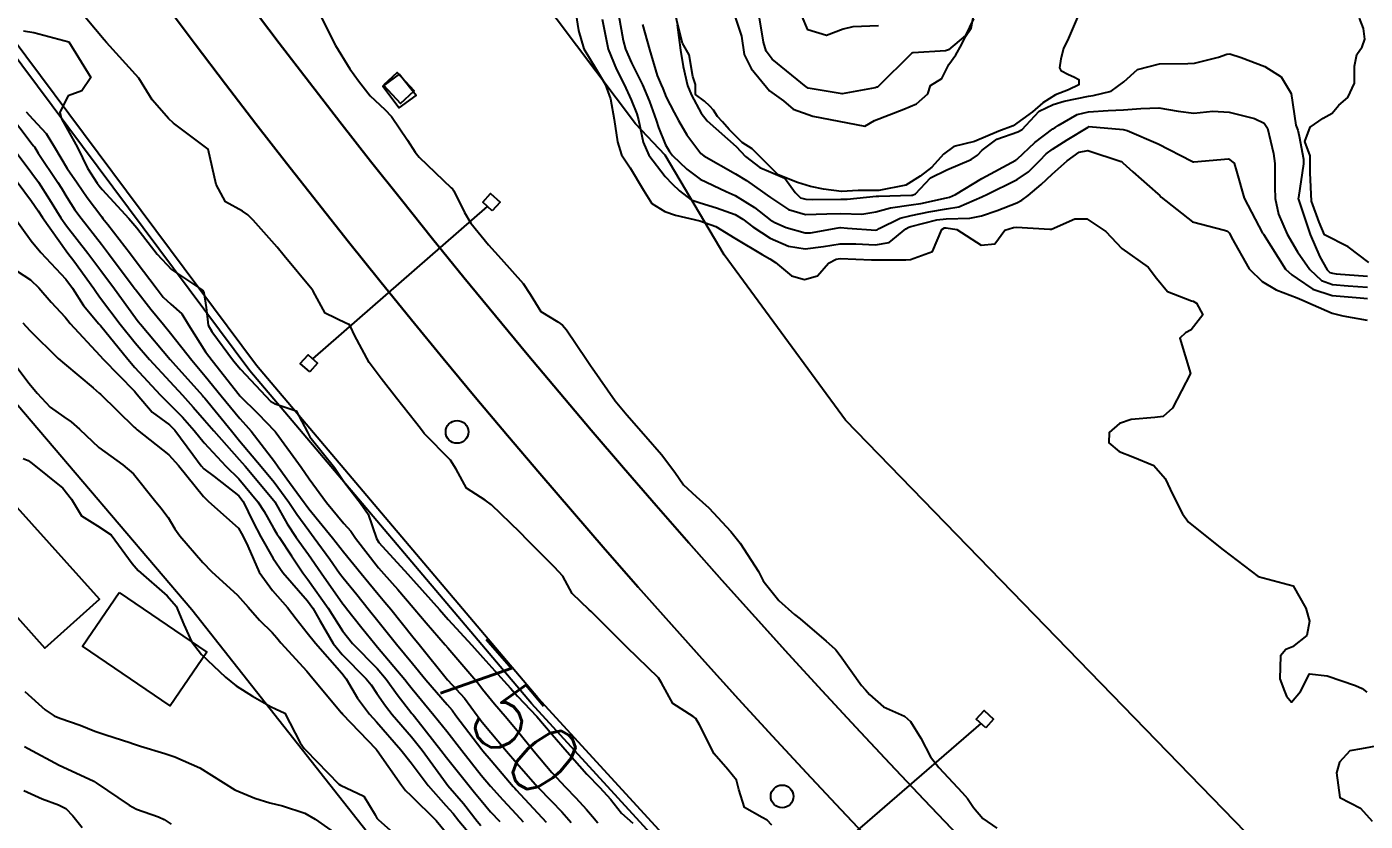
# Model space of a CAD drawing. Header units: metres. Extents: x 318500 to 325275, y 7408834 to 7428799.
# Drawn here: x 322217.8 to 322293.9, y 7422169.3 to 7422214.5 of the extents above; entities that cross this region are included whole.
import ezdxf
from ezdxf.enums import TextEntityAlignment as Align

# ---------------------------------------------------------------- set-up
doc = ezdxf.new("R2010")
doc.units = ezdxf.units.M
doc.header["$MEASUREMENT"] = 0
for name, color, linetype in [('Armário', 45, 'Continuous'), ('Canaleta de Drenagem', 151, 'Continuous'), ('Cotas', 45, 'Continuous'), ('Curvas de Nivel 1m', 11, 'Continuous'), ('Curvas de Nivel 5m', 15, 'Continuous'), ('Divisas', 45, 'Continuous'), ('Edificações', 30, 'Continuous'), ('Hidrografia', 140, 'Continuous'), ('Linha Férrea', 20, 'Continuous'), ('Postes', 20, 'Continuous'), ('Pórticos', 45, 'Continuous'), ('Vias Primárias', 230, 'Continuous')]:
    doc.layers.add(name, color=color, linetype=linetype)
doc.styles.add('Style-STANDARD', font='STANDARD.shx')

msp = doc.modelspace()

# ---------------------------------------------------------------- linework, layer by layer
at = {"layer": 'Armário'}
msp.add_lwpolyline([(322238.051, 7422211.193), (322239.013, 7422210.145), (322239.794, 7422210.862), (322238.832, 7422211.91)], close=True, dxfattribs=at)
at = {"layer": 'Canaleta de Drenagem'}
for points in [[(322323.139, 7422097.145), (322322.082, 7422099.961, 0.054603), (322318.965, 7422106.125, 0.031979), (322316.476, 7422109.458), (322310.531, 7422115.303), (322305.728, 7422119.231), (322304.12, 7422120.707), (322292.836, 7422130.402), (322282.552, 7422139.473), (322278.04, 7422143.946), (322269.939, 7422151.278), (322269.392, 7422151.706), (322246.83, 7422176.341), (322230.833, 7422195.248), (322214.418, 7422217.257), (322191.931, 7422250.81), (322183.958, 7422263.406)], [(322322.671, 7422096.969), (322321.614, 7422099.785, 0.054603), (322318.546, 7422105.852, 0.031806), (322316.11, 7422109.117), (322310.197, 7422114.931), (322305.401, 7422118.853), (322303.788, 7422120.333), (322292.508, 7422130.025), (322282.21, 7422139.108), (322277.696, 7422143.583), (322269.617, 7422150.895), (322269.051, 7422151.338), (322246.454, 7422176.01), (322230.442, 7422194.937), (322214.01, 7422216.968), (322191.512, 7422250.537), (322183.536, 7422263.138)]]:
    msp.add_lwpolyline(points, format="xyb", dxfattribs=at)
at = {"layer": 'Curvas de Nivel 1m', "flags": 128}
for points, elevation in [([(322260.129, 7422169.102), (322259.851, 7422169.374), (322259.584, 7422169.527), (322258.566, 7422170.102), (322258.258, 7422171.13), (322258.121, 7422171.646), (322257.617, 7422172.259), (322256.849, 7422173.148), (322256.015, 7422174.796), (322255.806, 7422175.159), (322255.661, 7422175.275), (322254.5, 7422176.009), (322253.844, 7422177.188), (322253.684, 7422177.466), (322251.882, 7422179.217), (322251.712, 7422179.383), (322249.863, 7422181.239), (322249.741, 7422181.348), (322248.773, 7422182.278), (322248.235, 7422183.263), (322247.768, 7422183.776), (322246.258, 7422185.293), (322245.797, 7422185.767), (322244.19, 7422187.316), (322243.823, 7422187.575), (322242.757, 7422188.264), (322242.184, 7422189.345), (322241.848, 7422189.862), (322240.366, 7422191.373), (322240.147, 7422191.65), (322239.876, 7422192.022), (322238.786, 7422193.391), (322237.906, 7422194.491), (322237.234, 7422195.41), (322236.401, 7422196.965), (322236.193, 7422197.426), (322236.098, 7422197.574), (322235.952, 7422197.637), (322234.727, 7422198.218), (322234.045, 7422199.459), (322233.972, 7422199.578), (322232.397, 7422201.476), (322232.007, 7422201.976), (322230.644, 7422203.501), (322230.339, 7422203.812), (322230.035, 7422204.018), (322229.059, 7422204.543), (322228.534, 7422205.533), (322228.08, 7422207.54), (322226.102, 7422209.024), (322225.828, 7422209.287), (322225.575, 7422209.568), (322224.896, 7422210.357), (322224.13, 7422211.59), (322222.294, 7422213.618), (322222.162, 7422213.764), (322220.591, 7422215.636)], 749), ([(322234.436, 7422215.206), (322235.327, 7422213.442), (322236.14, 7422212.122), (322236.62, 7422211.423), (322237.283, 7422210.574), (322238.114, 7422209.797), (322238.5, 7422209.396), (322239.414, 7422208.063), (322239.843, 7422207.382), (322240.076, 7422207.088), (322241.899, 7422205.352), (322241.979, 7422205.281), (322242.048, 7422205.182), (322242.647, 7422203.951), (322243.012, 7422203.335), (322244.012, 7422202.101), (322244.728, 7422201.313), (322245.979, 7422199.909), (322246.384, 7422199.294), (322246.983, 7422198.308), (322247.955, 7422197.721), (322248.229, 7422197.542), (322248.443, 7422197.263), (322249.59, 7422195.58), (322249.809, 7422195.242), (322249.857, 7422195.179), (322249.919, 7422195.099), (322251.221, 7422193.227), (322251.888, 7422192.436), (322252.967, 7422191.204), (322253.855, 7422190.18), (322254.608, 7422189.178), (322255.109, 7422188.447), (322255.826, 7422187.786), (322256.534, 7422187.153), (322257.8, 7422185.793), (322258.328, 7422185.132), (322259.364, 7422183.518), (322259.571, 7422183.113), (322259.64, 7422182.993), (322259.757, 7422182.825), (322260.526, 7422181.877), (322261.419, 7422181.085), (322261.736, 7422180.83), (322263.222, 7422179.56), (322263.711, 7422179.12), (322263.772, 7422179.059), (322264.016, 7422178.745), (322265.216, 7422177.037), (322265.445, 7422176.801), (322265.675, 7422176.535), (322266.469, 7422175.819), (322267.663, 7422175.295), (322268, 7422174.997), (322268.594, 7422174.042), (322269.15, 7422172.985), (322269.621, 7422172.371), (322270.953, 7422170.96), (322271.247, 7422170.606), (322271.591, 7422170.093), (322272.124, 7422169.48), (322272.918, 7422168.93)], 749), ([(322248.973, 7422215.258), (322249.137, 7422214.295), (322249.438, 7422213.251), (322250.143, 7422212.103), (322250.649, 7422211.235), (322250.955, 7422210.398), (322251.163, 7422209.229), (322251.359, 7422207.959), (322251.581, 7422207.225), (322252.069, 7422206.484), (322252.836, 7422205.208), (322253.298, 7422204.457), (322254.038, 7422203.994), (322254.647, 7422203.791), (322256.033, 7422203.474), (322256.948, 7422203.151), (322258.02, 7422202.477), (322259.579, 7422201.544), (322260.003, 7422201.316), (322260.332, 7422201.105), (322261.244, 7422200.343), (322261.991, 7422200.135), (322262.72, 7422200.346), (322263.338, 7422201.067), (322263.776, 7422201.289), (322264.004, 7422201.317), (322265.782, 7422201.255), (322266.003, 7422201.246), (322267.75, 7422201.257), (322268.004, 7422201.273), (322269.266, 7422201.732), (322269.797, 7422202.982), (322269.95, 7422203.062), (322270.031, 7422203.068), (322270.649, 7422202.971), (322272.017, 7422202.082), (322272.803, 7422202.153), (322273.372, 7422202.93), (322273.859, 7422203.096), (322274.033, 7422203.111), (322275.937, 7422202.995), (322276.031, 7422202.999), (322277.347, 7422203.574), (322278.041, 7422203.579), (322279.109, 7422202.854), (322280.016, 7422201.9), (322281.517, 7422200.825), (322281.994, 7422200.206), (322282.628, 7422199.451), (322283.981, 7422198.927), (322284.086, 7422198.893), (322284.263, 7422198.786), (322284.629, 7422198.122), (322283.957, 7422197.262), (322283.645, 7422197.104), (322283.326, 7422196.799), (322283.92, 7422194.79), (322282.901, 7422192.805), (322282.368, 7422192.338), (322281.892, 7422192.285), (322280.557, 7422192.167), (322279.887, 7422191.943), (322279.296, 7422191.432), (322279.29, 7422190.849), (322279.863, 7422190.351), (322280.642, 7422190.049), (322281.851, 7422189.553), (322282.493, 7422188.81), (322282.918, 7422187.891), (322283.476, 7422186.795), (322283.813, 7422186.328), (322285.79, 7422184.76), (322287.767, 7422183.238), (322289.76, 7422182.71), (322290.481, 7422181.433), (322290.685, 7422180.696), (322290.535, 7422179.89), (322289.718, 7422179.244), (322289.341, 7422179.09), (322289.044, 7422178.72), (322289.001, 7422177.41), (322289.276, 7422176.716), (322289.392, 7422176.429), (322289.674, 7422176.092), (322290.181, 7422176.702), (322290.694, 7422177.696), (322291.694, 7422177.593), (322293.307, 7422177.043), (322293.683, 7422176.87), (322293.951, 7422176.656)], 748), ([(322250.487, 7422214.936), (322250.824, 7422213.233), (322251.292, 7422212.08), (322251.73, 7422211.224), (322252.121, 7422210.345), (322252.445, 7422209.546), (322252.541, 7422209.214), (322252.814, 7422207.933), (322253.135, 7422207.204), (322254.062, 7422205.986), (322254.45, 7422205.579), (322254.873, 7422205.178), (322255.548, 7422204.671), (322256.043, 7422204.485), (322256.984, 7422204.207), (322258.037, 7422203.819), (322258.471, 7422203.57), (322259.042, 7422203.125), (322260.021, 7422202.48), (322261.076, 7422202.032), (322262.012, 7422201.883), (322263.067, 7422202.016), (322264.017, 7422202.163), (322264.899, 7422202.165), (322266.016, 7422202.097), (322266.805, 7422202.232), (322267.746, 7422203.004), (322267.921, 7422203.112), (322268.032, 7422203.147), (322269.499, 7422203.525), (322270.039, 7422203.589), (322271.374, 7422203.626), (322272.042, 7422203.745), (322272.935, 7422204.048), (322274.054, 7422204.495), (322274.336, 7422204.637), (322274.689, 7422204.914), (322275.439, 7422205.534), (322276.072, 7422206.113), (322276.911, 7422206.888), (322277.594, 7422207.37), (322278.089, 7422207.474), (322279.982, 7422206.841), (322280.042, 7422206.802), (322280.079, 7422206.759), (322280.658, 7422206.251), (322282.062, 7422205.006), (322282.162, 7422204.919), (322282.266, 7422204.817), (322284.039, 7422203.403), (322285.86, 7422202.935), (322286.032, 7422202.877), (322286.137, 7422202.759), (322286.265, 7422202.519), (322287.258, 7422200.747), (322287.993, 7422200.016), (322288.797, 7422199.537), (322289.984, 7422199.084), (322290.256, 7422198.98), (322290.907, 7422198.696), (322291.973, 7422198.208), (322292.579, 7422198.066), (322293.967, 7422197.82)], 747), ([(322251.412, 7422215.228), (322251.676, 7422213.716), (322251.806, 7422213.224), (322252.149, 7422212.458), (322252.774, 7422211.21), (322253.179, 7422210.262), (322253.54, 7422209.199), (322253.68, 7422208.773), (322254.089, 7422207.794), (322254.303, 7422207.406), (322254.482, 7422207.184), (322255.297, 7422206.4), (322256.06, 7422205.838), (322257.53, 7422205.145), (322258.048, 7422204.912), (322259.144, 7422204.227), (322260.034, 7422203.524), (322260.291, 7422203.364), (322260.949, 7422203.096), (322262.026, 7422202.786), (322262.317, 7422202.786), (322263.888, 7422203.061), (322264.009, 7422203.081), (322264.03, 7422203.082), (322264.426, 7422203.054), (322266.029, 7422202.937), (322266.106, 7422202.952), (322266.232, 7422203.027), (322267.424, 7422203.625), (322268.042, 7422203.78), (322269.047, 7422203.987), (322270.048, 7422204.153), (322270.747, 7422204.272), (322272.058, 7422204.828), (322272.138, 7422204.87), (322272.307, 7422204.946), (322274.069, 7422205.824), (322274.725, 7422206.262), (322275.362, 7422206.907), (322275.719, 7422207.27), (322276.09, 7422207.546), (322276.911, 7422208.075), (322278.109, 7422208.805), (322278.155, 7422208.824), (322280.107, 7422208.663), (322280.33, 7422208.614), (322282.096, 7422207.855), (322284.006, 7422206.866), (322284.081, 7422206.827), (322284.117, 7422206.826), (322286.083, 7422206.985), (322286.404, 7422206.757), (322286.542, 7422206.289), (322286.977, 7422204.751), (322288.03, 7422202.765), (322288.046, 7422202.74), (322288.068, 7422202.701), (322289.324, 7422200.72), (322289.682, 7422200.4), (322289.995, 7422200.179), (322290.876, 7422199.584), (322291.985, 7422199.221), (322293.565, 7422199.083), (322293.984, 7422199.054)], 746), ([(322254.743, 7422214.62), (322254.929, 7422213.178), (322255.075, 7422212.247), (322255.334, 7422211.172), (322255.565, 7422210.609), (322256.114, 7422209.597), (322256.446, 7422209.157), (322258.088, 7422207.69), (322258.36, 7422207.412), (322258.627, 7422207.132), (322259.449, 7422206.497), (322260.067, 7422206.228), (322260.861, 7422205.897), (322261.443, 7422205.089), (322261.755, 7422204.784), (322262.054, 7422204.692), (322262.442, 7422204.688), (322264.055, 7422204.698), (322264.402, 7422204.708), (322266.058, 7422204.866), (322266.207, 7422204.879), (322268.059, 7422204.92), (322268.129, 7422204.929), (322268.297, 7422204.998), (322269.146, 7422205.912), (322270.074, 7422206.364), (322271.454, 7422206.959), (322271.826, 7422207.212), (322272.088, 7422207.485), (322272.915, 7422208.121), (322274.104, 7422208.539), (322274.352, 7422208.671), (322274.579, 7422208.915), (322275.32, 7422209.71), (322276.128, 7422210.085), (322276.75, 7422210.272), (322278.135, 7422210.567), (322278.397, 7422210.606), (322279.421, 7422210.851), (322280.145, 7422211.373), (322280.905, 7422212.08), (322282.156, 7422212.403), (322283.768, 7422212.408), (322284.156, 7422212.437), (322285.517, 7422212.77), (322285.985, 7422212.941), (322286.163, 7422212.958), (322286.815, 7422212.753), (322288.155, 7422212.24), (322289.09, 7422211.667), (322289.653, 7422210.717), (322289.911, 7422208.915), (322289.998, 7422208.712), (322290.026, 7422208.629), (322290.104, 7422208.279), (322290.36, 7422206.982), (322290.351, 7422206.706), (322290.061, 7422204.797), (322290.053, 7422204.71), (322290.059, 7422204.674), (322290.739, 7422202.699), (322291.282, 7422201.42), (322291.702, 7422200.684), (322291.851, 7422200.535), (322291.998, 7422200.486), (322292.214, 7422200.462), (322293.997, 7422200.32)], 744), ([(322271.585, 7422214.959), (322271.14, 7422214.001), (322270.163, 7422213.188), (322269.998, 7422213.146), (322268.16, 7422213.031), (322268.133, 7422213.027), (322268.084, 7422213.001), (322266.131, 7422211.074), (322266.099, 7422211.062), (322266.001, 7422211.032), (322264.126, 7422210.699), (322262.199, 7422211.01), (322262.13, 7422211.044), (322262.109, 7422211.059), (322262.084, 7422211.081), (322260.153, 7422212.665), (322259.812, 7422213.115), (322259.651, 7422213.635), (322259.399, 7422215.122)], 744), ([(322217.572, 7422214.276), (322218.168, 7422214.178), (322220.16, 7422213.64), (322221.408, 7422211.627), (322220.893, 7422210.862), (322220.119, 7422210.579), (322219.642, 7422209.647), (322219.737, 7422209.278), (322220.095, 7422208.617), (322220.645, 7422207.632), (322221.225, 7422206.46), (322221.77, 7422205.614), (322221.888, 7422205.452), (322222.046, 7422205.255), (322223.575, 7422203.595), (322224.022, 7422203.069), (322225.188, 7422201.572), (322225.987, 7422200.709), (322227.76, 7422199.533), (322227.837, 7422199.401), (322227.96, 7422198.535), (322228.084, 7422197.529), (322228.293, 7422197.178), (322229.512, 7422195.514), (322229.913, 7422195.032), (322231.349, 7422193.488), (322231.618, 7422193.215), (322231.886, 7422193.065), (322233.083, 7422192.663), (322233.733, 7422191.452), (322233.866, 7422191.174), (322235.268, 7422189.436), (322235.827, 7422188.594), (322236.736, 7422187.416), (322237.17, 7422186.776), (322237.656, 7422185.402), (322237.786, 7422185.165), (322239.44, 7422183.375), (322239.59, 7422183.205), (322239.756, 7422183.018), (322241.236, 7422181.355), (322241.732, 7422180.801), (322243.075, 7422179.33), (322243.7, 7422178.632), (322244.885, 7422177.302), (322245.26, 7422176.881), (322245.672, 7422176.442), (322246.766, 7422175.279), (322247.645, 7422174.252), (322248.483, 7422173.257), (322249.611, 7422171.99), (322250.351, 7422171.229), (322250.944, 7422170.57), (322251.586, 7422169.777), (322252.221, 7422169.204)], 749), ([(322216.673, 7422209.684), (322218.082, 7422207.827), (322218.151, 7422207.739), (322218.197, 7422207.668), (322218.413, 7422207.326), (322219.533, 7422205.648), (322219.733, 7422205.331), (322220.042, 7422204.822), (322220.503, 7422204.102), (322220.85, 7422203.628), (322222.008, 7422202.139), (322222.417, 7422201.606), (322223.824, 7422199.739), (322223.933, 7422199.59), (322223.97, 7422199.546), (322224.825, 7422198.444), (322225.542, 7422197.566), (322225.943, 7422197.07), (322227.149, 7422195.542), (322227.906, 7422194.625), (322228.816, 7422193.521), (322229.877, 7422192.228), (322230.219, 7422191.85), (322230.53, 7422191.5), (322231.845, 7422189.789), (322232.065, 7422189.477), (322232.71, 7422188.584), (322233.546, 7422187.454), (322233.656, 7422187.3), (322233.806, 7422187.094), (322235.151, 7422185.436), (322235.778, 7422184.637), (322236.776, 7422183.415), (322237.221, 7422182.874), (322237.748, 7422182.232), (322238.132, 7422181.783), (322238.456, 7422181.389), (322239.717, 7422179.808), (322240.072, 7422179.366), (322241.68, 7422177.371), (322241.699, 7422177.35), (322242.658, 7422176.323), (322243.38, 7422175.324), (322243.654, 7422174.949), (322245.031, 7422173.299), (322245.62, 7422172.613), (322246.798, 7422171.278), (322247.592, 7422170.454), (322248.18, 7422169.855), (322248.71, 7422169.253)], 751), ([(322216.935, 7422207.681), (322218.058, 7422206.187), (322218.428, 7422205.664), (322219.063, 7422204.677), (322219.699, 7422203.645), (322220.023, 7422203.185), (322221.232, 7422201.622), (322221.985, 7422200.637), (322222.756, 7422199.602), (322223.954, 7422197.949), (322224.108, 7422197.744), (322224.238, 7422197.586), (322225.92, 7422195.573), (322226.061, 7422195.414), (322227.754, 7422193.532), (322227.818, 7422193.459), (322227.888, 7422193.378), (322229.399, 7422191.515), (322229.862, 7422190.962), (322231.097, 7422189.491), (322231.827, 7422188.597), (322232.664, 7422187.467), (322233.122, 7422186.779), (322233.794, 7422185.849), (322234.1, 7422185.447), (322234.991, 7422184.219), (322235.552, 7422183.432), (322235.757, 7422183.156), (322236.536, 7422182.206), (322237.174, 7422181.408), (322237.73, 7422180.708), (322238.787, 7422179.384), (322239.694, 7422178.282), (322240.461, 7422177.362), (322241.666, 7422175.955), (322241.945, 7422175.628), (322242.167, 7422175.342), (322243.631, 7422173.403), (322243.698, 7422173.319), (322244.165, 7422172.769), (322245.42, 7422171.293), (322245.505, 7422171.197), (322245.598, 7422171.096), (322247.291, 7422169.273)], 752), ([(322217.228, 7422205.678), (322218.039, 7422204.585), (322218.407, 7422204.038), (322218.655, 7422203.661), (322220.002, 7422201.77), (322220.1, 7422201.638), (322220.435, 7422201.192), (322221.571, 7422199.616), (322221.738, 7422199.384), (322221.965, 7422199.077), (322223.08, 7422197.599), (322223.934, 7422196.525), (322224.752, 7422195.578), (322225.901, 7422194.326), (322226.613, 7422193.549), (322227.223, 7422192.879), (322227.876, 7422192.126), (322228.401, 7422191.525), (322229.846, 7422189.891), (322230.183, 7422189.505), (322231.811, 7422187.563), (322231.865, 7422187.479), (322232.571, 7422186.242), (322233.085, 7422185.461), (322233.776, 7422184.485), (322234.506, 7422183.443), (322235.743, 7422181.692), (322235.856, 7422181.543), (322235.949, 7422181.427), (322236.811, 7422180.327), (322237.548, 7422179.402), (322237.707, 7422179.216), (322239.266, 7422177.376), (322239.447, 7422177.143), (322239.675, 7422176.853), (322240.914, 7422175.357), (322241.646, 7422174.437), (322242.495, 7422173.337), (322243.609, 7422171.939), (322244.13, 7422171.312), (322244.823, 7422170.532), (322245.584, 7422169.715), (322245.98, 7422169.286)], 753), ([(322217.055, 7422203.68), (322218.01, 7422202.327), (322218.572, 7422201.661), (322219.978, 7422200.157), (322220.365, 7422199.634), (322220.985, 7422198.649), (322221.868, 7422197.611), (322221.949, 7422197.518), (322223.503, 7422195.594), (322223.913, 7422195.134), (322225.353, 7422193.568), (322225.62, 7422193.297), (322225.885, 7422193.047), (322226.628, 7422192.299), (322227.283, 7422191.539), (322227.86, 7422190.846), (322229.093, 7422189.517), (322229.829, 7422188.785), (322230.91, 7422187.493), (322231.258, 7422186.942), (322231.795, 7422185.982), (322231.986, 7422185.671), (322232.108, 7422185.475), (322232.82, 7422184.418), (322233.468, 7422183.454), (322233.754, 7422183.073), (322234.904, 7422181.438), (322235.721, 7422180.14), (322236.278, 7422179.421), (322237.689, 7422178), (322238.205, 7422177.392), (322238.819, 7422176.531), (322239.661, 7422175.454), (322239.728, 7422175.369), (322240.01, 7422175.011), (322241.307, 7422173.353), (322241.624, 7422172.943), (322242.918, 7422171.33), (322243.223, 7422170.952), (322243.592, 7422170.493), (322244.13, 7422169.857), (322244.657, 7422169.304)], 754), ([(322217.537, 7422197.674), (322217.943, 7422197.236), (322219.559, 7422195.645), (322219.915, 7422195.327), (322221.54, 7422193.97), (322221.891, 7422193.673), (322221.96, 7422193.609), (322223.871, 7422191.739), (322223.95, 7422191.668), (322224.049, 7422191.587), (322225.849, 7422190.153), (322226.394, 7422189.552), (322227.814, 7422187.792), (322228.073, 7422187.527), (322229.795, 7422185.99), (322229.979, 7422185.694), (322230.071, 7422185.506), (322230.329, 7422184.955), (322230.974, 7422183.492), (322231.745, 7422182.45), (322232.584, 7422181.467), (322233.09, 7422180.826), (322233.716, 7422180.033), (322234.18, 7422179.445), (322235.685, 7422177.733), (322235.919, 7422177.426), (322236.568, 7422176.316), (322237.254, 7422175.406), (322237.653, 7422174.964), (322239.042, 7422173.379), (322239.619, 7422172.639), (322240.591, 7422171.36), (322241.589, 7422170.217), (322242, 7422169.759), (322242.338, 7422169.339), (322243.558, 7422167.877)], 756), ([(322216.805, 7422195.681), (322217.898, 7422194.207), (322218.353, 7422193.663), (322219.101, 7422192.87), (322219.877, 7422192.325), (322220.285, 7422192.045), (322220.762, 7422191.627), (322221.855, 7422190.577), (322223.227, 7422189.596), (322223.832, 7422189.079), (322225.035, 7422187.572), (322225.389, 7422187.15), (322225.8, 7422186.596), (322226.19, 7422185.95), (322226.476, 7422185.55), (322227.768, 7422184.041), (322228.275, 7422183.525), (322229.74, 7422182.182), (322230.345, 7422181.501), (322230.989, 7422180.758), (322231.716, 7422180.055), (322231.984, 7422179.747), (322232.211, 7422179.472), (322233.686, 7422177.845), (322234.035, 7422177.446), (322235.661, 7422175.491), (322235.688, 7422175.457), (322235.703, 7422175.429), (322237.63, 7422173.413), (322237.692, 7422173.336), (322239.066, 7422171.378), (322239.297, 7422171.074), (322239.594, 7422170.787), (322241.033, 7422169.355), (322241.571, 7422168.722)], 757), ([(322217.561, 7422189.956), (322217.843, 7422189.841), (322218.078, 7422189.666), (322219.819, 7422188.261), (322220.313, 7422187.632), (322220.874, 7422186.698), (322221.795, 7422186.125), (322222.559, 7422185.602), (322223.766, 7422183.982), (322224.106, 7422183.585), (322225.739, 7422182.14), (322226.259, 7422181.552), (322226.691, 7422180.517), (322227.125, 7422179.539), (322227.699, 7422178.81), (322229.067, 7422177.516), (322229.675, 7422177.029), (322230.598, 7422176.425), (322231.663, 7422175.818), (322231.903, 7422175.717), (322232.433, 7422175.468), (322233.308, 7422173.782), (322233.541, 7422173.451), (322233.629, 7422173.352), (322235.508, 7422171.431), (322235.599, 7422171.371), (322236.929, 7422170.746), (322237.583, 7422169.678), (322237.677, 7422169.495), (322237.767, 7422169.397), (322239.556, 7422167.803)], 758), ([(322217.665, 7422176.699), (322218.818, 7422175.652), (322219.321, 7422175.319), (322219.645, 7422175.179), (322220.809, 7422174.79), (322221.638, 7422174.448), (322222.258, 7422174.225), (322223.632, 7422173.788), (322223.778, 7422173.734), (322224.238, 7422173.581), (322225.624, 7422173.173), (322226.183, 7422172.99), (322227.612, 7422172.353), (322228.937, 7422171.517), (322229.596, 7422171.106), (322230.723, 7422170.625), (322231.589, 7422170.37), (322232.311, 7422170.193), (322233.583, 7422169.778), (322234.167, 7422169.444), (322235.565, 7422168.455)], 759), ([(322294.668, 7422173.622), (322293.642, 7422173.428), (322292.991, 7422173.316), (322292.396, 7422172.672), (322292.221, 7422172.074), (322292.411, 7422170.672), (322293.594, 7422170.054), (322294.264, 7422169.327)], 748), ([(322217.591, 7422171.066), (322218.65, 7422170.588), (322219.579, 7422170.251), (322219.981, 7422170.038), (322220.389, 7422169.628), (322220.907, 7422168.957)], 761)]:
    msp.add_lwpolyline(points, dxfattribs=dict(at, elevation=elevation))
at = {"layer": 'Curvas de Nivel 5m', "flags": 128}
for points, elevation in [([(322252.763, 7422214.629), (322253.171, 7422213.205), (322253.606, 7422211.73), (322253.83, 7422211.195), (322253.92, 7422210.986), (322254.123, 7422210.51), (322254.569, 7422209.638), (322254.81, 7422209.179), (322255.291, 7422208.365), (322256.082, 7422207.301), (322256.263, 7422207.158), (322258.065, 7422206.138), (322258.685, 7422205.757), (322259.596, 7422205.117), (322259.863, 7422204.928), (322260.047, 7422204.787), (322261.067, 7422204.117), (322262.041, 7422203.832), (322263.25, 7422203.86), (322264.042, 7422203.881), (322265.236, 7422203.849), (322266.044, 7422203.979), (322266.864, 7422204.201), (322268.051, 7422204.369), (322268.59, 7422204.457), (322270.057, 7422204.773), (322270.223, 7422204.812), (322270.562, 7422204.972), (322272.069, 7422205.881), (322273.991, 7422206.921), (322274.048, 7422206.953), (322274.081, 7422206.984), (322275.077, 7422207.928), (322276.107, 7422208.702), (322276.227, 7422208.779), (322276.402, 7422208.896), (322277.475, 7422209.524), (322278.122, 7422209.676), (322279.237, 7422209.739), (322280.124, 7422209.779), (322281.103, 7422209.853), (322282.126, 7422209.896), (322283.218, 7422209.709), (322284.122, 7422209.595), (322285.192, 7422209.706), (322286.123, 7422209.65), (322287.574, 7422209.29), (322288.114, 7422209.025), (322288.304, 7422208.737), (322288.645, 7422207.289), (322288.716, 7422206.73), (322288.715, 7422205.379), (322288.734, 7422204.73), (322288.933, 7422203.84), (322289.421, 7422202.719), (322290.015, 7422201.714), (322290.714, 7422200.699), (322291.376, 7422200.072), (322291.992, 7422199.854), (322292.891, 7422199.771), (322293.99, 7422199.686)], 745), ([(322266.183, 7422214.553), (322264.728, 7422214.506), (322264.18, 7422214.362), (322263.228, 7422214.016), (322262.179, 7422214.324), (322261.846, 7422215.085)], 745), ([(322217.729, 7422209.674), (322218.104, 7422209.251), (322218.867, 7422208.434), (322219.339, 7422207.651), (322220.062, 7422206.446), (322220.626, 7422205.631), (322221.209, 7422204.79), (322222.031, 7422203.699), (322222.099, 7422203.609), (322222.372, 7422203.26), (322223.656, 7422201.593), (322223.993, 7422201.151), (322225.181, 7422199.572), (322225.529, 7422199.13), (322225.962, 7422198.722), (322226.585, 7422198.179), (322226.965, 7422197.545), (322227.927, 7422196.018), (322228.301, 7422195.526), (322229.834, 7422193.567), (322229.88, 7422193.51), (322230.903, 7422192.517), (322231.87, 7422191.508), (322231.881, 7422191.491), (322231.939, 7422191.409), (322233.364, 7422189.457), (322233.83, 7422188.798), (322234.804, 7422187.44), (322235.798, 7422186.258), (322236.183, 7422185.814), (322236.457, 7422185.42), (322237.765, 7422183.73), (322238.058, 7422183.396), (322238.858, 7422182.49), (322239.741, 7422181.468), (322239.822, 7422181.369), (322240.479, 7422180.613), (322241.558, 7422179.352), (322241.707, 7422179.173), (322243.29, 7422177.326), (322243.466, 7422177.112), (322243.675, 7422176.838), (322244.357, 7422176), (322244.971, 7422175.3), (322245.648, 7422174.479), (322246.604, 7422173.28), (322247.612, 7422172.085), (322248.389, 7422171.258), (322248.99, 7422170.645), (322249.587, 7422169.979), (322249.929, 7422169.58), (322250.229, 7422169.23)], 750), ([(322216.787, 7422200.883), (322217.977, 7422200.104), (322218.45, 7422199.663), (322219.146, 7422198.836), (322219.954, 7422197.992), (322220.105, 7422197.791), (322220.227, 7422197.636), (322221.923, 7422195.816), (322222.116, 7422195.608), (322223.893, 7422193.781), (322224.046, 7422193.588), (322224.888, 7422192.583), (322225.873, 7422191.858), (322226.035, 7422191.721), (322226.175, 7422191.555), (322227.209, 7422190.18), (322227.688, 7422189.532), (322227.838, 7422189.372), (322228.422, 7422188.933), (322229.815, 7422187.829), (322230.069, 7422187.506), (322230.637, 7422186.336), (322231.08, 7422185.491), (322231.772, 7422184.263), (322232.323, 7422183.472), (322233.736, 7422181.85), (322234.035, 7422181.447), (322234.436, 7422180.73), (322235.178, 7422179.435), (322235.701, 7422178.804), (322237.061, 7422177.409), (322237.341, 7422177.069), (322237.672, 7422176.582), (322238.156, 7422175.884), (322238.545, 7422175.387), (322239.641, 7422174.118), (322240.24, 7422173.364), (322241.602, 7422171.477), (322241.705, 7422171.348), (322242.592, 7422170.337), (322243.375, 7422169.323), (322243.576, 7422169.082)], 755), ([(322217.629, 7422173.576), (322217.847, 7422173.447), (322219.613, 7422172.509), (322221.539, 7422171.611), (322221.583, 7422171.593), (322221.6, 7422171.576), (322221.705, 7422171.503), (322223.586, 7422170.228), (322224.011, 7422170.011), (322225.254, 7422169.565), (322225.578, 7422169.42), (322225.973, 7422169.155)], 760)]:
    msp.add_lwpolyline(points, dxfattribs=dict(at, elevation=elevation))
at = {"layer": 'Divisas'}
for points in [[(322484.983, 7422018.169), (322466.331, 7422031.704), (322428.274, 7422059.506), (322390.128, 7422086.967), (322380.695, 7422091.621), (322366.141, 7422099.664), (322334.829, 7422120.705), (322336.899, 7422122.99), (322291.497, 7422164.12), (322264.321, 7422192.125), (322257.411, 7422201.531), (322254.066, 7422207.194), (322252.371, 7422208.988), (322236.71, 7422229.822), (322218.899, 7422254.343), (322208.335, 7422271.993)], [(322379.634, 7422018.524), (322370.068, 7422024.893), (322364.2, 7422028.418), (322355.706, 7422034.66), (322340.408, 7422045.859), (322328.886, 7422054.877), (322316.132, 7422065.293), (322308.997, 7422070.805), (322293.129, 7422083.692), (322287.486, 7422088.694), (322267.05, 7422106.272), (322259.896, 7422112.703), (322280.636, 7422133.377), (322257.89, 7422148.633), (322240.998, 7422163.761), (322227.142, 7422181.34), (322210.616, 7422200.757)]]:
    msp.add_lwpolyline(points, dxfattribs=at)
at = {"layer": 'Edificações'}
for points in [[(322238.929, 7422211.807), (322238.016, 7422211.135), (322238.933, 7422209.889), (322239.904, 7422210.604)], [(322213.943, 7422184.576), (322218.792, 7422179.17), (322221.899, 7422181.957), (322217.05, 7422187.362)], [(322223.022, 7422182.331), (322228.007, 7422178.933), (322225.924, 7422175.876), (322220.938, 7422179.273)]]:
    msp.add_lwpolyline(points, close=True, dxfattribs=at)
at = {"layer": 'Hidrografia'}
for points in [[(322277.965, 7422216.14), (322276.995, 7422213.852), (322276.701, 7422213.265), (322276.555, 7422212.679), (322276.481, 7422212.165), (322276.555, 7422212.019), (322276.995, 7422211.799), (322277.288, 7422211.652), (322277.581, 7422211.506), (322277.581, 7422211.212), (322276.995, 7422210.919), (322276.261, 7422210.626), (322275.528, 7422210.186), (322274.941, 7422209.673), (322273.84, 7422208.866), (322273.034, 7422208.573), (322271.64, 7422207.986), (322270.466, 7422207.693), (322269.88, 7422207.253), (322269.219, 7422206.52), (322268.559, 7422206.007), (322267.752, 7422205.494), (322266.212, 7422205.2), (322265.038, 7422205.2), (322264.085, 7422205.127), (322263.058, 7422205.274), (322262.324, 7422205.42), (322261.591, 7422205.64), (322260.49, 7422206.08), (322259.162, 7422207.419), (322259.015, 7422207.565), (322258.429, 7422207.932), (322257.695, 7422208.665), (322257.328, 7422209.105), (322257.035, 7422209.398), (322256.815, 7422209.765), (322256.595, 7422209.985), (322256.301, 7422210.278), (322255.788, 7422210.645), (322255.788, 7422211.231), (322255.641, 7422211.671), (322255.421, 7422212.917), (322255.054, 7422213.577), (322254.834, 7422214.384), (322254.614, 7422215.337)], [(322257.996, 7422215.157), (322258.394, 7422213.963), (322258.554, 7422212.928), (322258.952, 7422212.133), (322259.987, 7422210.859), (322260.783, 7422210.302), (322261.34, 7422209.825), (322262.455, 7422209.427), (322265.406, 7422208.855), (322265.963, 7422209.173), (322267.635, 7422209.81), (322268.352, 7422210.128), (322268.989, 7422210.685), (322269.148, 7422211.163), (322269.785, 7422211.561), (322270.183, 7422212.356), (322270.581, 7422212.913), (322270.9, 7422213.47), (322271.138, 7422213.948), (322271.457, 7422214.425), (322271.616, 7422215.221)], [(322294.066, 7422201.094), (322292.885, 7422201.98), (322291.544, 7422202.663), (322291.248, 7422203.401), (322290.805, 7422204.582), (322290.732, 7422206.206), (322290.732, 7422207.165), (322290.436, 7422207.977), (322290.732, 7422208.789), (322291.47, 7422209.306), (322291.987, 7422209.601), (322292.356, 7422210.044), (322292.873, 7422210.487), (322293.243, 7422211.299), (322293.243, 7422212.259), (322293.39, 7422212.923), (322293.686, 7422213.366), (322293.833, 7422213.809), (322293.76, 7422214.4), (322293.538, 7422214.99)]]:
    msp.add_lwpolyline(points, dxfattribs=at)
at = {"layer": 'Linha Férrea'}
for points in [[(322143.825, 7422393.254, 0.177055), (322348.62, 7422102.056), (322434.806, 7422041.149, -0.110991), (322629.993, 7421830.678), (322682.61, 7421743.599), (322746.773, 7421641.593), (322762.264, 7421616.034), (322784.09, 7421580.598, 0.089131), (322895.412, 7421449.131), (322994.737, 7421367.338, -0.08158), (323134.171, 7421212.836), (323192.504, 7421114.159, 0.09806), (323348.116, 7420944.919), (323507.932, 7420825.984), (323699.619, 7420681.705), (323733.067, 7420655.668, -0.104587), (323843.705, 7420529.863, -0.339852), (323771.4, 7420065.587)], [(323771.4, 7420065.587, 0.339852), (323843.705, 7420529.863, 0.104587), (323733.067, 7420655.668), (323699.619, 7420681.705), (323507.932, 7420825.984), (323348.116, 7420944.919, -0.09806), (323192.504, 7421114.159), (323134.171, 7421212.836, 0.08158), (322994.737, 7421367.338), (322895.412, 7421449.131, -0.089131), (322784.09, 7421580.598), (322762.264, 7421616.034), (322746.773, 7421641.593), (322682.61, 7421743.599), (322629.993, 7421830.678, 0.110991), (322434.806, 7422041.149), (322348.62, 7422102.056, -0.177055), (322143.825, 7422393.254)], [(322140.246, 7422392.292, 0.177815), (322346.493, 7422099.021), (322440.925, 7422031.999, -0.098061), (322613.888, 7421848.216), (322683.948, 7421733.892), (322746.506, 7421634.335), (322780.475, 7421578.692, 0.094269), (322901.272, 7421438.87), (322999.189, 7421358.366, -0.08072), (323136.386, 7421201.409), (323184.599, 7421119.369, 0.102464), (323355.759, 7420933.913), (323510.091, 7420819.318), (323694.288, 7420680.697, -0.007988), (323738.117, 7420646.682, -0.098634), (323840.146, 7420527.887, -0.339824), (323768.602, 7420068.543)], [(323768.602, 7420068.543, 0.339824), (323840.146, 7420527.887, 0.098634), (323738.117, 7420646.682, 0.007988), (323694.288, 7420680.697), (323510.091, 7420819.318), (323355.759, 7420933.913, -0.102464), (323184.599, 7421119.369), (323136.386, 7421201.409, 0.08072), (322999.189, 7421358.366), (322901.272, 7421438.87, -0.094269), (322780.475, 7421578.692), (322746.506, 7421634.335), (322683.948, 7421733.892), (322613.888, 7421848.216, 0.098061), (322440.925, 7422031.999), (322346.493, 7422099.021, -0.177815), (322140.246, 7422392.292)]]:
    msp.add_lwpolyline(points, format="xyb", dxfattribs=at)
at = {"layer": 'Postes'}
for centre in [(322242.227, 7422191.461), (322260.708, 7422170.733)]:
    msp.add_circle(centre, 0.645, dxfattribs=at)
at = {"layer": 'Pórticos'}
for points in [[(322244.234, 7422204.044), (322243.699, 7422204.522), (322244.139, 7422205.015), (322244.674, 7422204.537)], [(322233.853, 7422194.881), (322233.318, 7422195.359), (322233.757, 7422195.852), (322234.292, 7422195.374)], [(322272.284, 7422174.638), (322271.749, 7422175.115), (322272.189, 7422175.608), (322272.724, 7422175.131)]]:
    msp.add_lwpolyline(points, close=True, dxfattribs=at)
for points in [[(322234.025, 7422195.613), (322243.967, 7422204.283)], [(322261.067, 7422165.404), (322272.017, 7422174.876)]]:
    msp.add_lwpolyline(points, dxfattribs=at)
at = {"layer": 'Vias Primárias'}
for points in [[(323715.644, 7420145.548, 0), (323709.04, 7420132.939)], [(323831.088, 7420001.787, 0), (323833.844, 7420008.443, 0.220888)]]:
    msp.add_lwpolyline(points, format="xyb", dxfattribs=at)

# ---------------------------------------------------------------- texts
at = {"layer": 'Cotas', "style": 'Style-STANDARD'}
msp.add_text('750', height=4, rotation=310.63585, dxfattribs=at).set_placement((322245.141, 7422175.173, 750), align=Align.MIDDLE_CENTER)

doc.saveas('drawing.dxf')
